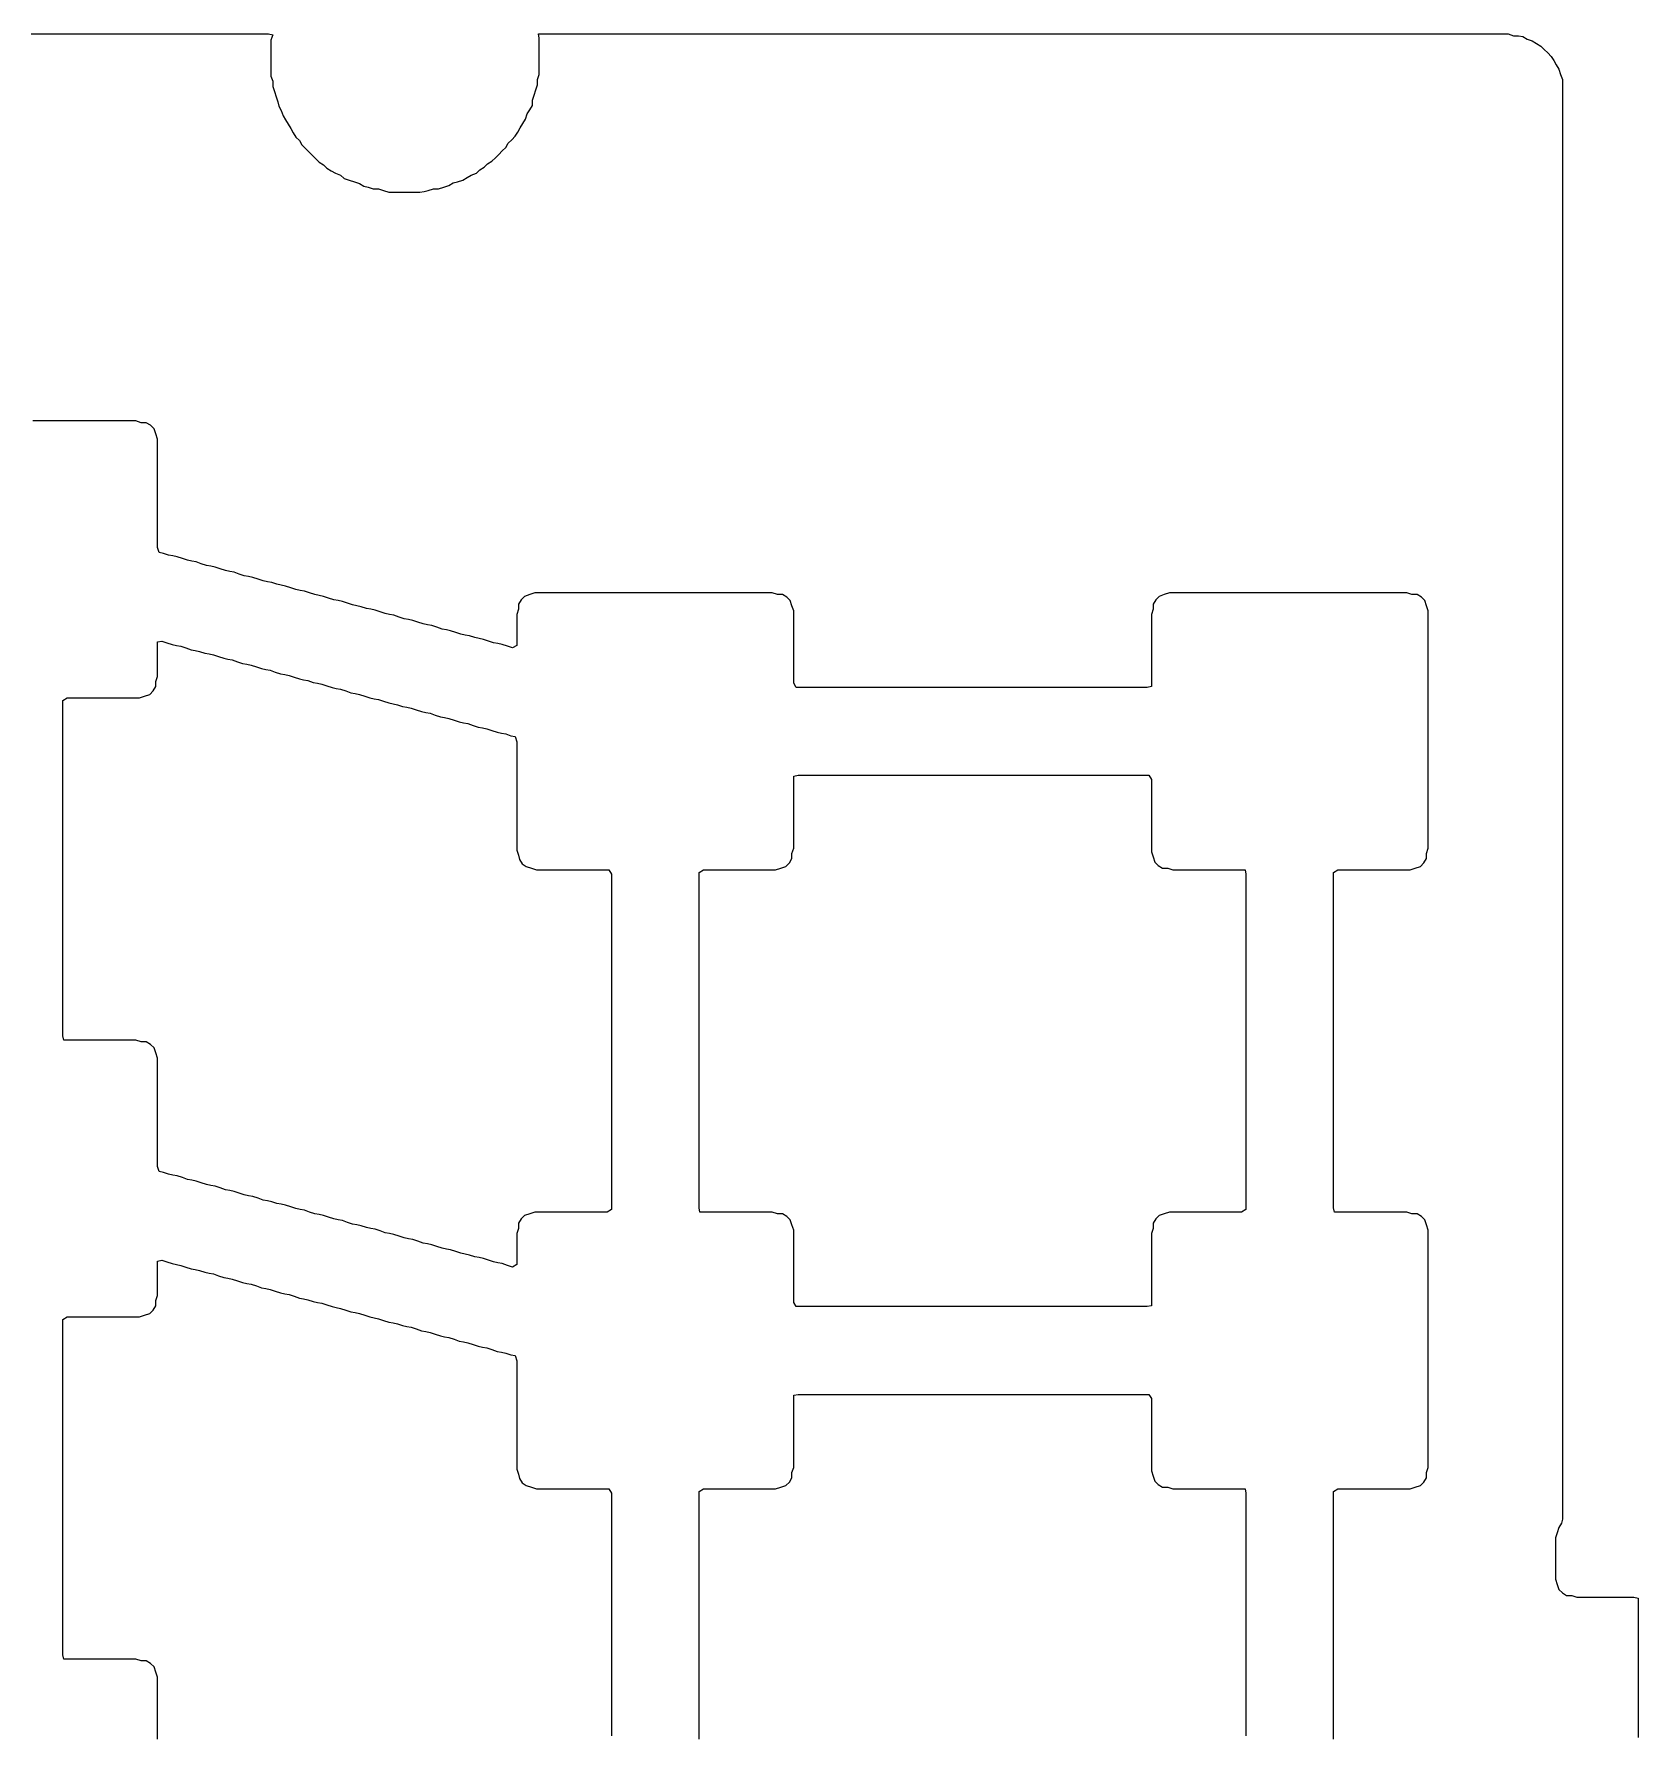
# Model space of a CAD drawing. Header units: metres. Extents: x 1 to 276, y -106 to -1.
# Drawn here: x 229.18 to 275.82, y -52.7 to -3.27 of the extents above; entities that cross this region are included whole.
import ezdxf

# ---------------------------------------------------------------- set-up
doc = ezdxf.new("R2010")
doc.units = ezdxf.units.M

msp = doc.modelspace()

# ---------------------------------------------------------------- linework, layer by layer
at = {"layer": 'PORON'}
for points in [[(229.1, -3.275), (229.25, -3.275), (229.4, -3.275), (229.55, -3.275), (229.7, -3.275), (229.85, -3.275), (230, -3.275), (230.15, -3.275), (230.3, -3.275), (230.45, -3.275), (230.6, -3.275), (230.75, -3.275), (230.9, -3.275), (231.05, -3.275), (231.2, -3.275), (231.35, -3.275), (231.5, -3.275), (231.65, -3.275), (231.8, -3.275), (231.95, -3.275), (232.1, -3.275), (232.25, -3.275), (232.4, -3.275), (232.55, -3.275), (232.7, -3.275), (232.85, -3.275), (233, -3.275), (233.15, -3.275), (233.3, -3.275), (233.45, -3.275), (233.6, -3.275), (233.75, -3.275), (233.9, -3.275), (234.05, -3.275), (234.2, -3.275), (234.35, -3.275), (234.5, -3.275), (234.65, -3.275), (234.8, -3.275), (234.95, -3.275), (235.1, -3.275), (235.25, -3.275), (235.4, -3.275), (235.55, -3.275), (235.7, -3.275), (235.85, -3.275), (236, -3.275), (236.125, -3.3), (236.075, -3.45), (236.075, -3.6), (236.075, -3.75), (236.075, -3.9), (236.075, -4.05), (236.075, -4.2), (236.075, -4.35), (236.075, -4.5), (236.125, -4.65), (236.125, -4.8), (236.175, -4.95), (236.225, -5.1), (236.275, -5.25), (236.3, -5.375), (236.375, -5.5), (236.425, -5.65), (236.5, -5.775), (236.575, -5.9), (236.65, -6.025), (236.725, -6.15), (236.8, -6.275), (236.9, -6.375), (236.975, -6.5), (237.075, -6.6), (237.175, -6.7), (237.275, -6.8), (237.375, -6.9), (237.475, -7), (237.6, -7.075), (237.7, -7.175), (237.825, -7.25), (237.95, -7.325), (238.1, -7.375), (238.2, -7.475), (238.35, -7.525), (238.5, -7.575), (238.65, -7.625), (238.775, -7.7), (238.9, -7.725), (239.05, -7.775), (239.2, -7.775), (239.35, -7.825), (239.5, -7.875), (239.65, -7.875), (239.8, -7.875), (239.95, -7.875), (240.1, -7.875), (240.25, -7.875), (240.4, -7.875), (240.525, -7.85), (240.65, -7.825), (240.8, -7.775), (240.95, -7.775), (241.1, -7.725), (241.25, -7.675), (241.375, -7.6), (241.5, -7.575), (241.65, -7.525), (241.775, -7.45), (241.9, -7.375), (242.05, -7.325), (242.15, -7.225), (242.275, -7.15), (242.375, -7.05), (242.5, -6.975), (242.6, -6.875), (242.7, -6.775), (242.8, -6.675), (242.9, -6.575), (242.975, -6.45), (243.075, -6.35), (243.175, -6.25), (243.25, -6.125), (243.325, -6), (243.4, -5.875), (243.475, -5.75), (243.525, -5.6), (243.6, -5.475), (243.675, -5.35), (243.675, -5.2), (243.725, -5.05), (243.775, -4.9), (243.825, -4.75), (243.825, -4.6), (243.875, -4.45), (243.875, -4.3), (243.875, -4.15), (243.875, -4), (243.875, -3.85), (243.875, -3.7), (243.875, -3.55), (243.875, -3.4), (243.85, -3.275), (244, -3.275), (244.15, -3.275), (244.3, -3.275), (244.45, -3.275), (244.6, -3.275), (244.75, -3.275), (244.9, -3.275), (245.05, -3.275), (245.2, -3.275), (245.35, -3.275), (245.5, -3.275), (245.65, -3.275), (245.8, -3.275), (245.95, -3.275), (246.1, -3.275), (246.25, -3.275), (246.4, -3.275), (246.55, -3.275), (246.7, -3.275), (246.85, -3.275), (247, -3.275), (247.15, -3.275), (247.3, -3.275), (247.45, -3.275), (247.6, -3.275), (247.75, -3.275), (247.9, -3.275), (248.05, -3.275), (248.2, -3.275), (248.35, -3.275), (248.5, -3.275), (248.65, -3.275), (248.8, -3.275), (248.95, -3.275), (249.1, -3.275), (249.25, -3.275), (249.4, -3.275), (249.55, -3.275), (249.7, -3.275), (249.85, -3.275), (250, -3.275), (250.15, -3.275), (250.3, -3.275), (250.45, -3.275), (250.6, -3.275), (250.75, -3.275), (250.9, -3.275), (251.05, -3.275), (251.2, -3.275), (251.35, -3.275), (251.5, -3.275), (251.65, -3.275), (251.8, -3.275), (251.95, -3.275), (252.1, -3.275), (252.25, -3.275), (252.4, -3.275), (252.55, -3.275), (252.7, -3.275), (252.85, -3.275), (253, -3.275), (253.15, -3.275), (253.3, -3.275), (253.45, -3.275), (253.6, -3.275), (253.75, -3.275), (253.9, -3.275), (254.05, -3.275), (254.2, -3.275), (254.35, -3.275), (254.5, -3.275), (254.65, -3.275), (254.8, -3.275), (254.95, -3.275), (255.1, -3.275), (255.25, -3.275), (255.4, -3.275), (255.55, -3.275), (255.7, -3.275), (255.85, -3.275), (256, -3.275), (256.15, -3.275), (256.3, -3.275), (256.45, -3.275), (256.6, -3.275), (256.75, -3.275), (256.9, -3.275), (257.05, -3.275), (257.2, -3.275), (257.35, -3.275), (257.5, -3.275), (257.65, -3.275), (257.8, -3.275), (257.95, -3.275), (258.1, -3.275), (258.25, -3.275), (258.4, -3.275), (258.55, -3.275), (258.7, -3.275), (258.85, -3.275), (259, -3.275), (259.15, -3.275), (259.3, -3.275), (259.45, -3.275), (259.6, -3.275), (259.75, -3.275), (259.9, -3.275), (260.05, -3.275), (260.2, -3.275), (260.35, -3.275), (260.5, -3.275), (260.65, -3.275), (260.8, -3.275), (260.95, -3.275), (261.1, -3.275), (261.25, -3.275), (261.4, -3.275), (261.55, -3.275), (261.7, -3.275), (261.85, -3.275), (262, -3.275), (262.15, -3.275), (262.3, -3.275), (262.45, -3.275), (262.6, -3.275), (262.75, -3.275), (262.9, -3.275), (263.05, -3.275), (263.2, -3.275), (263.35, -3.275), (263.5, -3.275), (263.65, -3.275), (263.8, -3.275), (263.95, -3.275), (264.1, -3.275), (264.25, -3.275), (264.4, -3.275), (264.55, -3.275), (264.7, -3.275), (264.85, -3.275), (265, -3.275), (265.15, -3.275), (265.3, -3.275), (265.45, -3.275), (265.6, -3.275), (265.75, -3.275), (265.9, -3.275), (266.05, -3.275), (266.2, -3.275), (266.35, -3.275), (266.5, -3.275), (266.65, -3.275), (266.8, -3.275), (266.95, -3.275), (267.1, -3.275), (267.25, -3.275), (267.4, -3.275), (267.55, -3.275), (267.7, -3.275), (267.85, -3.275), (268, -3.275), (268.15, -3.275), (268.3, -3.275), (268.45, -3.275), (268.6, -3.275), (268.75, -3.275), (268.9, -3.275), (269.05, -3.275), (269.2, -3.275), (269.35, -3.275), (269.5, -3.275), (269.65, -3.275), (269.8, -3.275), (269.95, -3.275), (270.1, -3.275), (270.25, -3.275), (270.4, -3.275), (270.55, -3.275), (270.7, -3.275), (270.85, -3.275), (271, -3.275), (271.15, -3.275), (271.3, -3.275), (271.45, -3.275), (271.6, -3.275), (271.75, -3.275), (271.9, -3.275), (272.05, -3.275), (272.2, -3.325), (272.35, -3.325), (272.475, -3.35), (272.6, -3.425), (272.75, -3.475), (272.875, -3.55), (273, -3.625), (273.1, -3.725), (273.2, -3.825), (273.3, -3.925), (273.375, -4.05), (273.45, -4.175), (273.525, -4.3), (273.575, -4.45), (273.625, -4.6), (273.625, -4.75), (273.625, -4.9), (273.625, -5.05), (273.625, -5.2), (273.625, -5.35), (273.625, -5.5), (273.625, -5.65), (273.625, -5.8), (273.625, -5.95), (273.625, -6.1), (273.625, -6.25), (273.625, -6.4), (273.625, -6.55), (273.625, -6.7), (273.625, -6.85), (273.625, -7), (273.625, -7.15), (273.625, -7.3), (273.625, -7.45), (273.625, -7.6), (273.625, -7.75), (273.625, -7.9), (273.625, -8.05), (273.625, -8.2), (273.625, -8.35), (273.625, -8.5), (273.625, -8.65), (273.625, -8.8), (273.625, -8.95), (273.625, -9.1), (273.625, -9.25), (273.625, -9.4), (273.625, -9.55), (273.625, -9.7), (273.625, -9.85), (273.625, -10), (273.625, -10.15), (273.625, -10.3), (273.625, -10.45), (273.625, -10.6), (273.625, -10.75), (273.625, -10.9), (273.625, -11.05), (273.625, -11.2), (273.625, -11.35), (273.625, -11.5), (273.625, -11.65), (273.625, -11.8), (273.625, -11.95), (273.625, -12.1), (273.625, -12.25), (273.625, -12.4), (273.625, -12.55), (273.625, -12.7), (273.625, -12.85), (273.625, -13), (273.625, -13.15), (273.625, -13.3), (273.625, -13.45), (273.625, -13.6), (273.625, -13.75), (273.625, -13.9), (273.625, -14.05), (273.625, -14.2), (273.625, -14.35), (273.625, -14.5), (273.625, -14.65), (273.625, -14.8), (273.625, -14.95), (273.625, -15.1), (273.625, -15.25), (273.625, -15.4), (273.625, -15.55), (273.625, -15.7), (273.625, -15.85), (273.625, -16), (273.625, -16.15), (273.625, -16.3), (273.625, -16.45), (273.625, -16.6), (273.625, -16.75), (273.625, -16.9), (273.625, -17.05), (273.625, -17.2), (273.625, -17.35), (273.625, -17.5), (273.625, -17.65), (273.625, -17.8), (273.625, -17.95), (273.625, -18.1), (273.625, -18.25), (273.625, -18.4), (273.625, -18.55), (273.625, -18.7), (273.625, -18.85), (273.625, -19), (273.625, -19.15), (273.625, -19.3), (273.625, -19.45), (273.625, -19.6), (273.625, -19.75), (273.625, -19.9), (273.625, -20.05), (273.625, -20.2), (273.625, -20.35), (273.625, -20.5), (273.625, -20.65), (273.625, -20.8), (273.625, -20.95), (273.625, -21.1), (273.625, -21.25), (273.625, -21.4), (273.625, -21.55), (273.625, -21.7), (273.625, -21.85), (273.625, -22), (273.625, -22.15), (273.625, -22.3), (273.625, -22.45), (273.625, -22.6), (273.625, -22.75), (273.625, -22.9), (273.625, -23.05), (273.625, -23.2), (273.625, -23.35), (273.625, -23.5), (273.625, -23.65), (273.625, -23.8), (273.625, -23.95), (273.625, -24.1), (273.625, -24.25), (273.625, -24.4), (273.625, -24.55), (273.625, -24.7), (273.625, -24.85), (273.625, -25), (273.625, -25.15), (273.625, -25.3), (273.625, -25.45), (273.625, -25.6), (273.625, -25.75), (273.625, -25.9), (273.625, -26.05), (273.625, -26.2), (273.625, -26.35), (273.625, -26.5), (273.625, -26.65), (273.625, -26.8), (273.625, -26.95), (273.625, -27.1), (273.625, -27.25), (273.625, -27.4), (273.625, -27.55), (273.625, -27.7), (273.625, -27.85), (273.625, -28), (273.625, -28.15), (273.625, -28.3), (273.625, -28.45), (273.625, -28.6), (273.625, -28.75), (273.625, -28.9), (273.625, -29.05), (273.625, -29.2), (273.625, -29.35), (273.625, -29.5), (273.625, -29.65), (273.625, -29.8), (273.625, -29.95), (273.625, -30.1), (273.625, -30.25), (273.625, -30.4), (273.625, -30.55), (273.625, -30.7), (273.625, -30.85), (273.625, -31), (273.625, -31.15), (273.625, -31.3), (273.625, -31.45), (273.625, -31.6), (273.625, -31.75), (273.625, -31.9), (273.625, -32.05), (273.625, -32.2), (273.625, -32.35), (273.625, -32.5), (273.625, -32.65), (273.625, -32.8), (273.625, -32.95), (273.625, -33.1), (273.625, -33.25), (273.625, -33.4), (273.625, -33.55), (273.625, -33.7), (273.625, -33.85), (273.625, -34), (273.625, -34.15), (273.625, -34.3), (273.625, -34.45), (273.625, -34.6), (273.625, -34.75), (273.625, -34.9), (273.625, -35.05), (273.625, -35.2), (273.625, -35.35), (273.625, -35.5), (273.625, -35.65), (273.625, -35.8), (273.625, -35.95), (273.625, -36.1), (273.625, -36.25), (273.625, -36.4), (273.625, -36.55), (273.625, -36.7), (273.625, -36.85), (273.625, -37), (273.625, -37.15), (273.625, -37.3), (273.625, -37.45), (273.625, -37.6), (273.625, -37.75), (273.625, -37.9), (273.625, -38.05), (273.625, -38.2), (273.625, -38.35), (273.625, -38.5), (273.625, -38.65), (273.625, -38.8), (273.625, -38.95), (273.625, -39.1), (273.625, -39.25), (273.625, -39.4), (273.625, -39.55), (273.625, -39.7), (273.625, -39.85), (273.625, -40), (273.625, -40.15), (273.625, -40.3), (273.625, -40.45), (273.625, -40.6), (273.625, -40.75), (273.625, -40.9), (273.625, -41.05), (273.625, -41.2), (273.625, -41.35), (273.625, -41.5), (273.625, -41.65), (273.625, -41.8), (273.625, -41.95), (273.625, -42.1), (273.625, -42.25), (273.625, -42.4), (273.625, -42.55), (273.625, -42.7), (273.625, -42.85), (273.625, -43), (273.625, -43.15), (273.625, -43.3), (273.625, -43.45), (273.625, -43.6), (273.625, -43.75), (273.625, -43.9), (273.625, -44.05), (273.625, -44.2), (273.625, -44.35), (273.625, -44.5), (273.625, -44.65), (273.625, -44.8), (273.625, -44.95), (273.625, -45.1), (273.625, -45.25), (273.625, -45.4), (273.625, -45.55), (273.625, -45.7), (273.625, -45.85), (273.625, -46), (273.625, -46.15), (273.625, -46.3), (273.625, -46.45), (273.6, -46.575), (273.525, -46.7), (273.475, -46.85), (273.425, -47), (273.425, -47.15), (273.425, -47.3), (273.425, -47.45), (273.425, -47.6), (273.425, -47.75), (273.425, -47.9), (273.425, -48.05), (273.425, -48.2), (273.475, -48.35), (273.525, -48.5), (273.625, -48.6), (273.75, -48.675), (273.9, -48.675), (274.05, -48.725), (274.2, -48.725), (274.35, -48.725), (274.5, -48.725), (274.65, -48.725), (274.8, -48.725), (274.95, -48.725), (275.1, -48.725), (275.25, -48.725), (275.4, -48.725), (275.55, -48.725), (275.7, -48.725), (275.825, -48.75), (275.825, -48.9), (275.825, -49.05), (275.825, -49.2), (275.825, -49.35), (275.825, -49.5), (275.825, -49.65), (275.825, -49.8), (275.825, -49.95), (275.825, -50.1), (275.825, -50.25), (275.825, -50.4), (275.825, -50.55), (275.825, -50.7), (275.825, -50.85), (275.825, -51), (275.825, -51.15), (275.825, -51.3), (275.825, -51.45), (275.825, -51.6), (275.825, -51.75), (275.825, -51.9), (275.825, -52.05), (275.825, -52.2), (275.825, -52.35), (275.825, -52.5), (275.825, -52.65), (275.825, -52.8)], [(266.975, -52.85), (266.975, -52.7), (266.975, -52.55), (266.975, -52.4), (266.975, -52.25), (266.975, -52.1), (266.975, -51.95), (266.975, -51.8), (266.975, -51.65), (266.975, -51.5), (266.975, -51.35), (266.975, -51.2), (266.975, -51.05), (266.975, -50.9), (266.975, -50.75), (266.975, -50.6), (266.975, -50.45), (266.975, -50.3), (266.975, -50.15), (266.975, -50), (266.975, -49.85), (266.975, -49.7), (266.975, -49.55), (266.975, -49.4), (266.975, -49.25), (266.975, -49.1), (266.975, -48.95), (266.975, -48.8), (266.975, -48.65), (266.975, -48.5), (266.975, -48.35), (266.975, -48.2), (266.975, -48.05), (266.975, -47.9), (266.975, -47.75), (266.975, -47.6), (266.975, -47.45), (266.975, -47.3), (266.975, -47.15), (266.975, -47), (266.975, -46.85), (266.975, -46.7), (266.975, -46.55), (266.975, -46.4), (266.975, -46.25), (266.975, -46.1), (266.975, -45.95), (266.975, -45.8), (266.975, -45.65), (267.1, -45.575), (267.25, -45.575), (267.4, -45.575), (267.55, -45.575), (267.7, -45.575), (267.85, -45.575), (268, -45.575), (268.15, -45.575), (268.3, -45.575), (268.45, -45.575), (268.6, -45.575), (268.75, -45.575), (268.9, -45.575), (269.05, -45.575), (269.2, -45.575), (269.35, -45.525), (269.5, -45.475), (269.6, -45.375), (269.675, -45.25), (269.675, -45.1), (269.725, -44.95), (269.725, -44.8), (269.725, -44.65), (269.725, -44.5), (269.725, -44.35), (269.725, -44.2), (269.725, -44.05), (269.725, -43.9), (269.725, -43.75), (269.725, -43.6), (269.725, -43.45), (269.725, -43.3), (269.725, -43.15), (269.725, -43), (269.725, -42.85), (269.725, -42.7), (269.725, -42.55), (269.725, -42.4), (269.725, -42.25), (269.725, -42.1), (269.725, -41.95), (269.725, -41.8), (269.725, -41.65), (269.725, -41.5), (269.725, -41.35), (269.725, -41.2), (269.725, -41.05), (269.725, -40.9), (269.725, -40.75), (269.725, -40.6), (269.725, -40.45), (269.725, -40.3), (269.725, -40.15), (269.725, -40), (269.725, -39.85), (269.725, -39.7), (269.725, -39.55), (269.725, -39.4), (269.725, -39.25), (269.725, -39.1), (269.725, -38.95), (269.725, -38.8), (269.725, -38.65), (269.725, -38.5), (269.725, -38.35), (269.725, -38.2), (269.725, -38.05), (269.675, -37.9), (269.625, -37.75), (269.525, -37.65), (269.4, -37.575), (269.25, -37.575), (269.1, -37.525), (268.95, -37.525), (268.8, -37.525), (268.65, -37.525), (268.5, -37.525), (268.35, -37.525), (268.2, -37.525), (268.05, -37.525), (267.9, -37.525), (267.75, -37.525), (267.6, -37.525), (267.45, -37.525), (267.3, -37.525), (267.15, -37.525), (267, -37.525), (266.975, -37.4), (266.975, -37.25), (266.975, -37.1), (266.975, -36.95), (266.975, -36.8), (266.975, -36.65), (266.975, -36.5), (266.975, -36.35), (266.975, -36.2), (266.975, -36.05), (266.975, -35.9), (266.975, -35.75), (266.975, -35.6), (266.975, -35.45), (266.975, -35.3), (266.975, -35.15), (266.975, -35), (266.975, -34.85), (266.975, -34.7), (266.975, -34.55), (266.975, -34.4), (266.975, -34.25), (266.975, -34.1), (266.975, -33.95), (266.975, -33.8), (266.975, -33.65), (266.975, -33.5), (266.975, -33.35), (266.975, -33.2), (266.975, -33.05), (266.975, -32.9), (266.975, -32.75), (266.975, -32.6), (266.975, -32.45), (266.975, -32.3), (266.975, -32.15), (266.975, -32), (266.975, -31.85), (266.975, -31.7), (266.975, -31.55), (266.975, -31.4), (266.975, -31.25), (266.975, -31.1), (266.975, -30.95), (266.975, -30.8), (266.975, -30.65), (266.975, -30.5), (266.975, -30.35), (266.975, -30.2), (266.975, -30.05), (266.975, -29.9), (266.975, -29.75), (266.975, -29.6), (266.975, -29.45), (266.975, -29.3), (266.975, -29.15), (266.975, -29), (266.975, -28.85), (266.975, -28.7), (266.975, -28.55), (266.975, -28.4), (266.975, -28.25), (266.975, -28.1), (266.975, -27.95), (266.975, -27.8), (266.975, -27.65), (267.1, -27.575), (267.25, -27.575), (267.4, -27.575), (267.55, -27.575), (267.7, -27.575), (267.85, -27.575), (268, -27.575), (268.15, -27.575), (268.3, -27.575), (268.45, -27.575), (268.6, -27.575), (268.75, -27.575), (268.9, -27.575), (269.05, -27.575), (269.2, -27.575), (269.35, -27.525), (269.5, -27.475), (269.6, -27.375), (269.675, -27.25), (269.675, -27.1), (269.725, -26.95), (269.725, -26.8), (269.725, -26.65), (269.725, -26.5), (269.725, -26.35), (269.725, -26.2), (269.725, -26.05), (269.725, -25.9), (269.725, -25.75), (269.725, -25.6), (269.725, -25.45), (269.725, -25.3), (269.725, -25.15), (269.725, -25), (269.725, -24.85), (269.725, -24.7), (269.725, -24.55), (269.725, -24.4), (269.725, -24.25), (269.725, -24.1), (269.725, -23.95), (269.725, -23.8), (269.725, -23.65), (269.725, -23.5), (269.725, -23.35), (269.725, -23.2), (269.725, -23.05), (269.725, -22.9), (269.725, -22.75), (269.725, -22.6), (269.725, -22.45), (269.725, -22.3), (269.725, -22.15), (269.725, -22), (269.725, -21.85), (269.725, -21.7), (269.725, -21.55), (269.725, -21.4), (269.725, -21.25), (269.725, -21.1), (269.725, -20.95), (269.725, -20.8), (269.725, -20.65), (269.725, -20.5), (269.725, -20.35), (269.725, -20.2), (269.725, -20.05), (269.675, -19.9), (269.625, -19.75), (269.525, -19.65), (269.4, -19.575), (269.25, -19.575), (269.1, -19.525), (268.95, -19.525), (268.8, -19.525), (268.65, -19.525), (268.5, -19.525), (268.35, -19.525), (268.2, -19.525), (268.05, -19.525), (267.9, -19.525), (267.75, -19.525), (267.6, -19.525), (267.45, -19.525), (267.3, -19.525), (267.15, -19.525), (267, -19.525), (266.85, -19.525), (266.7, -19.525), (266.55, -19.525), (266.4, -19.525), (266.25, -19.525), (266.1, -19.525), (265.95, -19.525), (265.8, -19.525), (265.65, -19.525), (265.5, -19.525), (265.35, -19.525), (265.2, -19.525), (265.05, -19.525), (264.9, -19.525), (264.75, -19.525), (264.6, -19.525), (264.45, -19.525), (264.3, -19.525), (264.15, -19.525), (264, -19.525), (263.85, -19.525), (263.7, -19.525), (263.55, -19.525), (263.4, -19.525), (263.25, -19.525), (263.1, -19.525), (262.95, -19.525), (262.8, -19.525), (262.65, -19.525), (262.5, -19.525), (262.35, -19.525), (262.2, -19.525), (262.05, -19.575), (261.9, -19.625), (261.8, -19.725), (261.725, -19.85), (261.725, -20), (261.675, -20.15), (261.675, -20.3), (261.675, -20.45), (261.675, -20.6), (261.675, -20.75), (261.675, -20.9), (261.675, -21.05), (261.675, -21.2), (261.675, -21.35), (261.675, -21.5), (261.675, -21.65), (261.675, -21.8), (261.675, -21.95), (261.675, -22.1), (261.675, -22.25), (261.55, -22.275), (261.4, -22.275), (261.25, -22.275), (261.1, -22.275), (260.95, -22.275), (260.8, -22.275), (260.65, -22.275), (260.5, -22.275), (260.35, -22.275), (260.2, -22.275), (260.05, -22.275), (259.9, -22.275), (259.75, -22.275), (259.6, -22.275), (259.45, -22.275), (259.3, -22.275), (259.15, -22.275), (259, -22.275), (258.85, -22.275), (258.7, -22.275), (258.55, -22.275), (258.4, -22.275), (258.25, -22.275), (258.1, -22.275), (257.95, -22.275), (257.8, -22.275), (257.65, -22.275), (257.5, -22.275), (257.35, -22.275), (257.2, -22.275), (257.05, -22.275), (256.9, -22.275), (256.75, -22.275), (256.6, -22.275), (256.45, -22.275), (256.3, -22.275), (256.15, -22.275), (256, -22.275), (255.85, -22.275), (255.7, -22.275), (255.55, -22.275), (255.4, -22.275), (255.25, -22.275), (255.1, -22.275), (254.95, -22.275), (254.8, -22.275), (254.65, -22.275), (254.5, -22.275), (254.35, -22.275), (254.2, -22.275), (254.05, -22.275), (253.9, -22.275), (253.75, -22.275), (253.6, -22.275), (253.45, -22.275), (253.3, -22.275), (253.15, -22.275), (253, -22.275), (252.85, -22.275), (252.7, -22.275), (252.55, -22.275), (252.4, -22.275), (252.25, -22.275), (252.1, -22.275), (251.95, -22.275), (251.8, -22.275), (251.65, -22.275), (251.5, -22.275), (251.35, -22.275), (251.275, -22.15), (251.275, -22), (251.275, -21.85), (251.275, -21.7), (251.275, -21.55), (251.275, -21.4), (251.275, -21.25), (251.275, -21.1), (251.275, -20.95), (251.275, -20.8), (251.275, -20.65), (251.275, -20.5), (251.275, -20.35), (251.275, -20.2), (251.275, -20.05), (251.225, -19.9), (251.175, -19.75), (251.075, -19.65), (250.95, -19.575), (250.8, -19.575), (250.65, -19.525), (250.5, -19.525), (250.35, -19.525), (250.2, -19.525), (250.05, -19.525), (249.9, -19.525), (249.75, -19.525), (249.6, -19.525), (249.45, -19.525), (249.3, -19.525), (249.15, -19.525), (249, -19.525), (248.85, -19.525), (248.7, -19.525), (248.55, -19.525), (248.4, -19.525), (248.25, -19.525), (248.1, -19.525), (247.95, -19.525), (247.8, -19.525), (247.65, -19.525), (247.5, -19.525), (247.35, -19.525), (247.2, -19.525), (247.05, -19.525), (246.9, -19.525), (246.75, -19.525), (246.6, -19.525), (246.45, -19.525), (246.3, -19.525), (246.15, -19.525), (246, -19.525), (245.85, -19.525), (245.7, -19.525), (245.55, -19.525), (245.4, -19.525), (245.25, -19.525), (245.1, -19.525), (244.95, -19.525), (244.8, -19.525), (244.65, -19.525), (244.5, -19.525), (244.35, -19.525), (244.2, -19.525), (244.05, -19.525), (243.9, -19.525), (243.75, -19.525), (243.6, -19.575), (243.45, -19.625), (243.35, -19.725), (243.275, -19.85), (243.275, -20), (243.225, -20.15), (243.225, -20.3), (243.225, -20.45), (243.225, -20.6), (243.225, -20.75), (243.225, -20.9), (243.225, -21.05), (243.1, -21.125), (242.95, -21.075), (242.8, -21.025), (242.675, -21), (242.55, -20.975), (242.4, -20.925), (242.25, -20.875), (242.125, -20.85), (242, -20.825), (241.85, -20.775), (241.725, -20.75), (241.6, -20.725), (241.45, -20.675), (241.3, -20.625), (241.175, -20.6), (241.05, -20.575), (240.9, -20.525), (240.75, -20.475), (240.625, -20.45), (240.5, -20.425), (240.35, -20.375), (240.2, -20.325), (240.075, -20.3), (239.95, -20.275), (239.8, -20.225), (239.65, -20.175), (239.525, -20.15), (239.4, -20.125), (239.25, -20.075), (239.1, -20.025), (238.975, -20), (238.85, -19.975), (238.7, -19.925), (238.575, -19.9), (238.45, -19.875), (238.3, -19.825), (238.15, -19.775), (238.025, -19.75), (237.9, -19.725), (237.75, -19.675), (237.6, -19.625), (237.475, -19.6), (237.35, -19.575), (237.2, -19.525), (237.05, -19.475), (236.925, -19.45), (236.8, -19.425), (236.65, -19.375), (236.5, -19.325), (236.375, -19.3), (236.25, -19.275), (236.1, -19.225), (235.975, -19.2), (235.85, -19.175), (235.7, -19.125), (235.55, -19.075), (235.425, -19.05), (235.3, -19.025), (235.15, -18.975), (235, -18.925), (234.875, -18.9), (234.75, -18.875), (234.6, -18.825), (234.45, -18.775), (234.325, -18.75), (234.2, -18.725), (234.05, -18.675), (233.9, -18.625), (233.775, -18.6), (233.65, -18.575), (233.5, -18.525), (233.35, -18.475), (233.225, -18.45), (233.1, -18.425), (232.95, -18.375), (232.825, -18.35), (232.775, -18.2), (232.775, -18.05), (232.775, -17.9), (232.775, -17.75), (232.775, -17.6), (232.775, -17.45), (232.775, -17.3), (232.775, -17.15), (232.775, -17), (232.775, -16.85), (232.775, -16.7), (232.775, -16.55), (232.775, -16.4), (232.775, -16.25), (232.775, -16.1), (232.775, -15.95), (232.775, -15.8), (232.775, -15.65), (232.775, -15.5), (232.775, -15.35), (232.775, -15.2), (232.775, -15.05), (232.725, -14.9), (232.675, -14.75), (232.575, -14.65), (232.45, -14.575), (232.3, -14.575), (232.15, -14.525), (232, -14.525), (231.85, -14.525), (231.7, -14.525), (231.55, -14.525), (231.4, -14.525), (231.25, -14.525), (231.1, -14.525), (230.95, -14.525), (230.8, -14.525), (230.65, -14.525), (230.5, -14.525), (230.35, -14.525), (230.2, -14.525), (230.05, -14.525), (229.9, -14.525), (229.75, -14.525), (229.6, -14.525), (229.45, -14.525), (229.3, -14.525), (229.15, -14.525)], [(232.775, -52.85), (232.775, -52.7), (232.775, -52.55), (232.775, -52.4), (232.775, -52.25), (232.775, -52.1), (232.775, -51.95), (232.775, -51.8), (232.775, -51.65), (232.775, -51.5), (232.775, -51.35), (232.775, -51.2), (232.775, -51.05), (232.725, -50.9), (232.675, -50.75), (232.575, -50.65), (232.45, -50.575), (232.3, -50.575), (232.15, -50.525), (232, -50.525), (231.85, -50.525), (231.7, -50.525), (231.55, -50.525), (231.4, -50.525), (231.25, -50.525), (231.1, -50.525), (230.95, -50.525), (230.8, -50.525), (230.65, -50.525), (230.5, -50.525), (230.35, -50.525), (230.2, -50.525), (230.05, -50.525), (230.025, -50.4), (230.025, -50.25), (230.025, -50.1), (230.025, -49.95), (230.025, -49.8), (230.025, -49.65), (230.025, -49.5), (230.025, -49.35), (230.025, -49.2), (230.025, -49.05), (230.025, -48.9), (230.025, -48.75), (230.025, -48.6), (230.025, -48.45), (230.025, -48.3), (230.025, -48.15), (230.025, -48), (230.025, -47.85), (230.025, -47.7), (230.025, -47.55), (230.025, -47.4), (230.025, -47.25), (230.025, -47.1), (230.025, -46.95), (230.025, -46.8), (230.025, -46.65), (230.025, -46.5), (230.025, -46.35), (230.025, -46.2), (230.025, -46.05), (230.025, -45.9), (230.025, -45.75), (230.025, -45.6), (230.025, -45.45), (230.025, -45.3), (230.025, -45.15), (230.025, -45), (230.025, -44.85), (230.025, -44.7), (230.025, -44.55), (230.025, -44.4), (230.025, -44.25), (230.025, -44.1), (230.025, -43.95), (230.025, -43.8), (230.025, -43.65), (230.025, -43.5), (230.025, -43.35), (230.025, -43.2), (230.025, -43.05), (230.025, -42.9), (230.025, -42.75), (230.025, -42.6), (230.025, -42.45), (230.025, -42.3), (230.025, -42.15), (230.025, -42), (230.025, -41.85), (230.025, -41.7), (230.025, -41.55), (230.025, -41.4), (230.025, -41.25), (230.025, -41.1), (230.025, -40.95), (230.025, -40.8), (230.025, -40.65), (230.15, -40.575), (230.3, -40.575), (230.45, -40.575), (230.6, -40.575), (230.75, -40.575), (230.9, -40.575), (231.05, -40.575), (231.2, -40.575), (231.35, -40.575), (231.5, -40.575), (231.65, -40.575), (231.8, -40.575), (231.95, -40.575), (232.1, -40.575), (232.25, -40.575), (232.4, -40.525), (232.55, -40.475), (232.65, -40.375), (232.725, -40.25), (232.725, -40.1), (232.775, -39.95), (232.775, -39.8), (232.775, -39.65), (232.775, -39.5), (232.775, -39.35), (232.775, -39.2), (232.775, -39.05), (232.775, -38.95), (232.775, -38.95), (232.9, -38.925), (233.05, -38.975), (233.2, -39.025), (233.325, -39.05), (233.45, -39.075), (233.6, -39.125), (233.75, -39.175), (233.875, -39.2), (234, -39.225), (234.15, -39.275), (234.275, -39.3), (234.4, -39.325), (234.55, -39.375), (234.7, -39.425), (234.825, -39.45), (234.95, -39.475), (235.1, -39.525), (235.25, -39.575), (235.375, -39.6), (235.5, -39.625), (235.65, -39.675), (235.8, -39.725), (235.925, -39.75), (236.05, -39.775), (236.2, -39.825), (236.35, -39.875), (236.475, -39.9), (236.6, -39.925), (236.75, -39.975), (236.9, -40.025), (237.025, -40.05), (237.15, -40.075), (237.3, -40.125), (237.425, -40.15), (237.55, -40.175), (237.7, -40.225), (237.85, -40.275), (237.975, -40.3), (238.1, -40.325), (238.25, -40.375), (238.4, -40.425), (238.525, -40.45), (238.65, -40.475), (238.8, -40.525), (238.95, -40.575), (239.075, -40.6), (239.2, -40.625), (239.35, -40.675), (239.5, -40.725), (239.625, -40.75), (239.75, -40.775), (239.9, -40.825), (240.025, -40.85), (240.15, -40.875), (240.3, -40.925), (240.45, -40.975), (240.575, -41), (240.7, -41.025), (240.85, -41.075), (241, -41.125), (241.125, -41.15), (241.25, -41.175), (241.4, -41.225), (241.55, -41.275), (241.675, -41.3), (241.8, -41.325), (241.95, -41.375), (242.1, -41.425), (242.225, -41.45), (242.35, -41.475), (242.5, -41.525), (242.65, -41.575), (242.775, -41.6), (242.9, -41.625), (243.05, -41.675), (243.175, -41.7), (243.225, -41.85), (243.225, -42), (243.225, -42.15), (243.225, -42.3), (243.225, -42.45), (243.225, -42.6), (243.225, -42.75), (243.225, -42.9), (243.225, -43.05), (243.225, -43.2), (243.225, -43.35), (243.225, -43.5), (243.225, -43.65), (243.225, -43.8), (243.225, -43.95), (243.225, -44.1), (243.225, -44.25), (243.225, -44.4), (243.225, -44.55), (243.225, -44.7), (243.225, -44.85), (243.225, -45), (243.275, -45.15), (243.3, -45.275), (243.375, -45.4), (243.5, -45.475), (243.65, -45.525), (243.8, -45.575), (243.95, -45.575), (244.1, -45.575), (244.25, -45.575), (244.4, -45.575), (244.55, -45.575), (244.7, -45.575), (244.85, -45.575), (245, -45.575), (245.15, -45.575), (245.3, -45.575), (245.45, -45.575), (245.6, -45.575), (245.75, -45.575), (245.9, -45.575), (245.975, -45.7), (245.975, -45.85), (245.975, -46), (245.975, -46.15), (245.975, -46.3), (245.975, -46.45), (245.975, -46.6), (245.975, -46.75), (245.975, -46.9), (245.975, -47.05), (245.975, -47.2), (245.975, -47.35), (245.975, -47.5), (245.975, -47.65), (245.975, -47.8), (245.975, -47.95), (245.975, -48.1), (245.975, -48.25), (245.975, -48.4), (245.975, -48.55), (245.975, -48.7), (245.975, -48.85), (245.975, -49), (245.975, -49.15), (245.975, -49.3), (245.975, -49.45), (245.975, -49.6), (245.975, -49.75), (245.975, -49.9), (245.975, -50.05), (245.975, -50.2), (245.975, -50.35), (245.975, -50.5), (245.975, -50.65), (245.975, -50.8), (245.975, -50.95), (245.975, -51.1), (245.975, -51.25), (245.975, -51.4), (245.975, -51.55), (245.975, -51.7), (245.975, -51.85), (245.975, -52), (245.975, -52.15), (245.975, -52.3), (245.975, -52.45), (245.975, -52.6), (245.975, -52.75)], [(248.525, -52.85), (248.525, -52.7), (248.525, -52.55), (248.525, -52.4), (248.525, -52.25), (248.525, -52.1), (248.525, -51.95), (248.525, -51.8), (248.525, -51.65), (248.525, -51.5), (248.525, -51.35), (248.525, -51.2), (248.525, -51.05), (248.525, -50.9), (248.525, -50.75), (248.525, -50.6), (248.525, -50.45), (248.525, -50.3), (248.525, -50.15), (248.525, -50), (248.525, -49.85), (248.525, -49.7), (248.525, -49.55), (248.525, -49.4), (248.525, -49.25), (248.525, -49.1), (248.525, -48.95), (248.525, -48.8), (248.525, -48.65), (248.525, -48.5), (248.525, -48.35), (248.525, -48.2), (248.525, -48.05), (248.525, -47.9), (248.525, -47.75), (248.525, -47.6), (248.525, -47.45), (248.525, -47.3), (248.525, -47.15), (248.525, -47), (248.525, -46.85), (248.525, -46.7), (248.525, -46.55), (248.525, -46.4), (248.525, -46.25), (248.525, -46.1), (248.525, -45.95), (248.525, -45.8), (248.525, -45.65), (248.65, -45.575), (248.8, -45.575), (248.95, -45.575), (249.1, -45.575), (249.25, -45.575), (249.4, -45.575), (249.55, -45.575), (249.7, -45.575), (249.85, -45.575), (250, -45.575), (250.15, -45.575), (250.3, -45.575), (250.45, -45.575), (250.6, -45.575), (250.75, -45.575), (250.9, -45.525), (251.05, -45.475), (251.15, -45.375), (251.225, -45.25), (251.225, -45.1), (251.275, -44.95), (251.275, -44.8), (251.275, -44.65), (251.275, -44.5), (251.275, -44.35), (251.275, -44.2), (251.275, -44.05), (251.275, -43.9), (251.275, -43.75), (251.275, -43.6), (251.275, -43.45), (251.275, -43.3), (251.275, -43.15), (251.275, -43), (251.275, -42.85), (251.275, -42.85), (251.4, -42.825), (251.55, -42.825), (251.7, -42.825), (251.85, -42.825), (252, -42.825), (252.15, -42.825), (252.3, -42.825), (252.45, -42.825), (252.6, -42.825), (252.75, -42.825), (252.9, -42.825), (253.05, -42.825), (253.2, -42.825), (253.35, -42.825), (253.5, -42.825), (253.65, -42.825), (253.8, -42.825), (253.95, -42.825), (254.1, -42.825), (254.25, -42.825), (254.4, -42.825), (254.55, -42.825), (254.7, -42.825), (254.85, -42.825), (255, -42.825), (255.15, -42.825), (255.3, -42.825), (255.45, -42.825), (255.6, -42.825), (255.75, -42.825), (255.9, -42.825), (256.05, -42.825), (256.2, -42.825), (256.35, -42.825), (256.5, -42.825), (256.65, -42.825), (256.8, -42.825), (256.95, -42.825), (257.1, -42.825), (257.25, -42.825), (257.4, -42.825), (257.55, -42.825), (257.7, -42.825), (257.85, -42.825), (258, -42.825), (258.15, -42.825), (258.3, -42.825), (258.45, -42.825), (258.6, -42.825), (258.75, -42.825), (258.9, -42.825), (259.05, -42.825), (259.2, -42.825), (259.35, -42.825), (259.5, -42.825), (259.65, -42.825), (259.8, -42.825), (259.95, -42.825), (260.1, -42.825), (260.25, -42.825), (260.4, -42.825), (260.55, -42.825), (260.7, -42.825), (260.85, -42.825), (261, -42.825), (261.15, -42.825), (261.3, -42.825), (261.45, -42.825), (261.6, -42.825), (261.675, -42.95), (261.675, -43.1), (261.675, -43.25), (261.675, -43.4), (261.675, -43.55), (261.675, -43.7), (261.675, -43.85), (261.675, -44), (261.675, -44.15), (261.675, -44.3), (261.675, -44.45), (261.675, -44.6), (261.675, -44.75), (261.675, -44.9), (261.675, -45.05), (261.725, -45.2), (261.775, -45.35), (261.875, -45.45), (262, -45.525), (262.15, -45.525), (262.3, -45.575), (262.45, -45.575), (262.6, -45.575), (262.75, -45.575), (262.9, -45.575), (263.05, -45.575), (263.2, -45.575), (263.35, -45.575), (263.5, -45.575), (263.65, -45.575), (263.8, -45.575), (263.95, -45.575), (264.1, -45.575), (264.25, -45.575), (264.4, -45.575), (264.425, -45.7), (264.425, -45.85), (264.425, -46), (264.425, -46.15), (264.425, -46.3), (264.425, -46.45), (264.425, -46.6), (264.425, -46.75), (264.425, -46.9), (264.425, -47.05), (264.425, -47.2), (264.425, -47.35), (264.425, -47.5), (264.425, -47.65), (264.425, -47.8), (264.425, -47.95), (264.425, -48.1), (264.425, -48.25), (264.425, -48.4), (264.425, -48.55), (264.425, -48.7), (264.425, -48.85), (264.425, -49), (264.425, -49.15), (264.425, -49.3), (264.425, -49.45), (264.425, -49.6), (264.425, -49.75), (264.425, -49.9), (264.425, -50.05), (264.425, -50.2), (264.425, -50.35), (264.425, -50.5), (264.425, -50.65), (264.425, -50.8), (264.425, -50.95), (264.425, -51.1), (264.425, -51.25), (264.425, -51.4), (264.425, -51.55), (264.425, -51.7), (264.425, -51.85), (264.425, -52), (264.425, -52.15), (264.425, -52.3), (264.425, -52.45), (264.425, -52.6), (264.425, -52.75)]]:
    msp.add_lwpolyline(points, dxfattribs=at)
for points in [[(232.775, -20.95), (232.9, -20.925), (233.05, -20.975), (233.2, -21.025), (233.325, -21.05), (233.45, -21.075), (233.6, -21.125), (233.75, -21.175), (233.875, -21.2), (234, -21.225), (234.15, -21.275), (234.275, -21.3), (234.4, -21.325), (234.55, -21.375), (234.7, -21.425), (234.825, -21.45), (234.95, -21.475), (235.1, -21.525), (235.25, -21.575), (235.375, -21.6), (235.5, -21.625), (235.65, -21.675), (235.8, -21.725), (235.925, -21.75), (236.05, -21.775), (236.2, -21.825), (236.35, -21.875), (236.475, -21.9), (236.6, -21.925), (236.75, -21.975), (236.9, -22.025), (237.025, -22.05), (237.15, -22.075), (237.3, -22.125), (237.425, -22.15), (237.55, -22.175), (237.7, -22.225), (237.85, -22.275), (237.975, -22.3), (238.1, -22.325), (238.25, -22.375), (238.4, -22.425), (238.525, -22.45), (238.65, -22.475), (238.8, -22.525), (238.95, -22.575), (239.075, -22.6), (239.2, -22.625), (239.35, -22.675), (239.5, -22.725), (239.625, -22.75), (239.75, -22.775), (239.9, -22.825), (240.025, -22.85), (240.15, -22.875), (240.3, -22.925), (240.45, -22.975), (240.575, -23), (240.7, -23.025), (240.85, -23.075), (241, -23.125), (241.125, -23.15), (241.25, -23.175), (241.4, -23.225), (241.55, -23.275), (241.675, -23.3), (241.8, -23.325), (241.95, -23.375), (242.1, -23.425), (242.225, -23.45), (242.35, -23.475), (242.5, -23.525), (242.65, -23.575), (242.775, -23.6), (242.9, -23.625), (243.05, -23.675), (243.175, -23.7), (243.225, -23.85), (243.225, -24), (243.225, -24.15), (243.225, -24.3), (243.225, -24.45), (243.225, -24.6), (243.225, -24.75), (243.225, -24.9), (243.225, -25.05), (243.225, -25.2), (243.225, -25.35), (243.225, -25.5), (243.225, -25.65), (243.225, -25.8), (243.225, -25.95), (243.225, -26.1), (243.225, -26.25), (243.225, -26.4), (243.225, -26.55), (243.225, -26.7), (243.225, -26.85), (243.225, -27), (243.275, -27.15), (243.3, -27.275), (243.375, -27.4), (243.5, -27.475), (243.65, -27.525), (243.8, -27.575), (243.95, -27.575), (244.1, -27.575), (244.25, -27.575), (244.4, -27.575), (244.55, -27.575), (244.7, -27.575), (244.85, -27.575), (245, -27.575), (245.15, -27.575), (245.3, -27.575), (245.45, -27.575), (245.6, -27.575), (245.75, -27.575), (245.9, -27.575), (245.975, -27.7), (245.975, -27.85), (245.975, -28), (245.975, -28.15), (245.975, -28.3), (245.975, -28.45), (245.975, -28.6), (245.975, -28.75), (245.975, -28.9), (245.975, -29.05), (245.975, -29.2), (245.975, -29.35), (245.975, -29.5), (245.975, -29.65), (245.975, -29.8), (245.975, -29.95), (245.975, -30.1), (245.975, -30.25), (245.975, -30.4), (245.975, -30.55), (245.975, -30.7), (245.975, -30.85), (245.975, -31), (245.975, -31.15), (245.975, -31.3), (245.975, -31.45), (245.975, -31.6), (245.975, -31.75), (245.975, -31.9), (245.975, -32.05), (245.975, -32.2), (245.975, -32.35), (245.975, -32.5), (245.975, -32.65), (245.975, -32.8), (245.975, -32.95), (245.975, -33.1), (245.975, -33.25), (245.975, -33.4), (245.975, -33.55), (245.975, -33.7), (245.975, -33.85), (245.975, -34), (245.975, -34.15), (245.975, -34.3), (245.975, -34.45), (245.975, -34.6), (245.975, -34.75), (245.975, -34.9), (245.975, -35.05), (245.975, -35.2), (245.975, -35.35), (245.975, -35.5), (245.975, -35.65), (245.975, -35.8), (245.975, -35.95), (245.975, -36.1), (245.975, -36.25), (245.975, -36.4), (245.975, -36.55), (245.975, -36.7), (245.975, -36.85), (245.975, -37), (245.975, -37.15), (245.975, -37.3), (245.975, -37.45), (245.85, -37.525), (245.7, -37.525), (245.55, -37.525), (245.4, -37.525), (245.25, -37.525), (245.1, -37.525), (244.95, -37.525), (244.8, -37.525), (244.65, -37.525), (244.5, -37.525), (244.35, -37.525), (244.2, -37.525), (244.05, -37.525), (243.9, -37.525), (243.75, -37.525), (243.6, -37.575), (243.45, -37.625), (243.35, -37.725), (243.275, -37.85), (243.275, -38), (243.225, -38.15), (243.225, -38.3), (243.225, -38.45), (243.225, -38.6), (243.225, -38.75), (243.225, -38.9), (243.225, -39.05), (243.1, -39.125), (242.95, -39.075), (242.8, -39.025), (242.675, -39), (242.55, -38.975), (242.4, -38.925), (242.25, -38.875), (242.125, -38.85), (242, -38.825), (241.85, -38.775), (241.725, -38.75), (241.6, -38.725), (241.45, -38.675), (241.3, -38.625), (241.175, -38.6), (241.05, -38.575), (240.9, -38.525), (240.75, -38.475), (240.625, -38.45), (240.5, -38.425), (240.35, -38.375), (240.2, -38.325), (240.075, -38.3), (239.95, -38.275), (239.8, -38.225), (239.65, -38.175), (239.525, -38.15), (239.4, -38.125), (239.25, -38.075), (239.1, -38.025), (238.975, -38), (238.85, -37.975), (238.7, -37.925), (238.575, -37.9), (238.45, -37.875), (238.3, -37.825), (238.15, -37.775), (238.025, -37.75), (237.9, -37.725), (237.75, -37.675), (237.6, -37.625), (237.475, -37.6), (237.35, -37.575), (237.2, -37.525), (237.05, -37.475), (236.925, -37.45), (236.8, -37.425), (236.65, -37.375), (236.5, -37.325), (236.375, -37.3), (236.25, -37.275), (236.1, -37.225), (235.975, -37.2), (235.85, -37.175), (235.7, -37.125), (235.55, -37.075), (235.425, -37.05), (235.3, -37.025), (235.15, -36.975), (235, -36.925), (234.875, -36.9), (234.75, -36.875), (234.6, -36.825), (234.45, -36.775), (234.325, -36.75), (234.2, -36.725), (234.05, -36.675), (233.9, -36.625), (233.775, -36.6), (233.65, -36.575), (233.5, -36.525), (233.35, -36.475), (233.225, -36.45), (233.1, -36.425), (232.95, -36.375), (232.825, -36.35), (232.775, -36.2), (232.775, -36.05), (232.775, -35.9), (232.775, -35.75), (232.775, -35.6), (232.775, -35.45), (232.775, -35.3), (232.775, -35.15), (232.775, -35), (232.775, -34.85), (232.775, -34.7), (232.775, -34.55), (232.775, -34.4), (232.775, -34.25), (232.775, -34.1), (232.775, -33.95), (232.775, -33.8), (232.775, -33.65), (232.775, -33.5), (232.775, -33.35), (232.775, -33.2), (232.775, -33.05), (232.725, -32.9), (232.675, -32.75), (232.575, -32.65), (232.45, -32.575), (232.3, -32.575), (232.15, -32.525), (232, -32.525), (231.85, -32.525), (231.7, -32.525), (231.55, -32.525), (231.4, -32.525), (231.25, -32.525), (231.1, -32.525), (230.95, -32.525), (230.8, -32.525), (230.65, -32.525), (230.5, -32.525), (230.35, -32.525), (230.2, -32.525), (230.05, -32.525), (230.025, -32.4), (230.025, -32.25), (230.025, -32.1), (230.025, -31.95), (230.025, -31.8), (230.025, -31.65), (230.025, -31.5), (230.025, -31.35), (230.025, -31.2), (230.025, -31.05), (230.025, -30.9), (230.025, -30.75), (230.025, -30.6), (230.025, -30.45), (230.025, -30.3), (230.025, -30.15), (230.025, -30), (230.025, -29.85), (230.025, -29.7), (230.025, -29.55), (230.025, -29.4), (230.025, -29.25), (230.025, -29.1), (230.025, -28.95), (230.025, -28.8), (230.025, -28.65), (230.025, -28.5), (230.025, -28.35), (230.025, -28.2), (230.025, -28.05), (230.025, -27.9), (230.025, -27.75), (230.025, -27.6), (230.025, -27.45), (230.025, -27.3), (230.025, -27.15), (230.025, -27), (230.025, -26.85), (230.025, -26.7), (230.025, -26.55), (230.025, -26.4), (230.025, -26.25), (230.025, -26.1), (230.025, -25.95), (230.025, -25.8), (230.025, -25.65), (230.025, -25.5), (230.025, -25.35), (230.025, -25.2), (230.025, -25.05), (230.025, -24.9), (230.025, -24.75), (230.025, -24.6), (230.025, -24.45), (230.025, -24.3), (230.025, -24.15), (230.025, -24), (230.025, -23.85), (230.025, -23.7), (230.025, -23.55), (230.025, -23.4), (230.025, -23.25), (230.025, -23.1), (230.025, -22.95), (230.025, -22.8), (230.025, -22.65), (230.15, -22.575), (230.3, -22.575), (230.45, -22.575), (230.6, -22.575), (230.75, -22.575), (230.9, -22.575), (231.05, -22.575), (231.2, -22.575), (231.35, -22.575), (231.5, -22.575), (231.65, -22.575), (231.8, -22.575), (231.95, -22.575), (232.1, -22.575), (232.25, -22.575), (232.4, -22.525), (232.55, -22.475), (232.65, -22.375), (232.725, -22.25), (232.725, -22.1), (232.775, -21.95), (232.775, -21.8), (232.775, -21.65), (232.775, -21.5), (232.775, -21.35), (232.775, -21.2), (232.775, -21.05), (232.775, -20.95)], [(251.275, -24.85), (251.4, -24.825), (251.55, -24.825), (251.7, -24.825), (251.85, -24.825), (252, -24.825), (252.15, -24.825), (252.3, -24.825), (252.45, -24.825), (252.6, -24.825), (252.75, -24.825), (252.9, -24.825), (253.05, -24.825), (253.2, -24.825), (253.35, -24.825), (253.5, -24.825), (253.65, -24.825), (253.8, -24.825), (253.95, -24.825), (254.1, -24.825), (254.25, -24.825), (254.4, -24.825), (254.55, -24.825), (254.7, -24.825), (254.85, -24.825), (255, -24.825), (255.15, -24.825), (255.3, -24.825), (255.45, -24.825), (255.6, -24.825), (255.75, -24.825), (255.9, -24.825), (256.05, -24.825), (256.2, -24.825), (256.35, -24.825), (256.5, -24.825), (256.65, -24.825), (256.8, -24.825), (256.95, -24.825), (257.1, -24.825), (257.25, -24.825), (257.4, -24.825), (257.55, -24.825), (257.7, -24.825), (257.85, -24.825), (258, -24.825), (258.15, -24.825), (258.3, -24.825), (258.45, -24.825), (258.6, -24.825), (258.75, -24.825), (258.9, -24.825), (259.05, -24.825), (259.2, -24.825), (259.35, -24.825), (259.5, -24.825), (259.65, -24.825), (259.8, -24.825), (259.95, -24.825), (260.1, -24.825), (260.25, -24.825), (260.4, -24.825), (260.55, -24.825), (260.7, -24.825), (260.85, -24.825), (261, -24.825), (261.15, -24.825), (261.3, -24.825), (261.45, -24.825), (261.6, -24.825), (261.675, -24.95), (261.675, -25.1), (261.675, -25.25), (261.675, -25.4), (261.675, -25.55), (261.675, -25.7), (261.675, -25.85), (261.675, -26), (261.675, -26.15), (261.675, -26.3), (261.675, -26.45), (261.675, -26.6), (261.675, -26.75), (261.675, -26.9), (261.675, -27.05), (261.725, -27.2), (261.775, -27.35), (261.875, -27.45), (262, -27.525), (262.15, -27.525), (262.3, -27.575), (262.45, -27.575), (262.6, -27.575), (262.75, -27.575), (262.9, -27.575), (263.05, -27.575), (263.2, -27.575), (263.35, -27.575), (263.5, -27.575), (263.65, -27.575), (263.8, -27.575), (263.95, -27.575), (264.1, -27.575), (264.25, -27.575), (264.4, -27.575), (264.425, -27.7), (264.425, -27.85), (264.425, -28), (264.425, -28.15), (264.425, -28.3), (264.425, -28.45), (264.425, -28.6), (264.425, -28.75), (264.425, -28.9), (264.425, -29.05), (264.425, -29.2), (264.425, -29.35), (264.425, -29.5), (264.425, -29.65), (264.425, -29.8), (264.425, -29.95), (264.425, -30.1), (264.425, -30.25), (264.425, -30.4), (264.425, -30.55), (264.425, -30.7), (264.425, -30.85), (264.425, -31), (264.425, -31.15), (264.425, -31.3), (264.425, -31.45), (264.425, -31.6), (264.425, -31.75), (264.425, -31.9), (264.425, -32.05), (264.425, -32.2), (264.425, -32.35), (264.425, -32.5), (264.425, -32.65), (264.425, -32.8), (264.425, -32.95), (264.425, -33.1), (264.425, -33.25), (264.425, -33.4), (264.425, -33.55), (264.425, -33.7), (264.425, -33.85), (264.425, -34), (264.425, -34.15), (264.425, -34.3), (264.425, -34.45), (264.425, -34.6), (264.425, -34.75), (264.425, -34.9), (264.425, -35.05), (264.425, -35.2), (264.425, -35.35), (264.425, -35.5), (264.425, -35.65), (264.425, -35.8), (264.425, -35.95), (264.425, -36.1), (264.425, -36.25), (264.425, -36.4), (264.425, -36.55), (264.425, -36.7), (264.425, -36.85), (264.425, -37), (264.425, -37.15), (264.425, -37.3), (264.425, -37.45), (264.3, -37.525), (264.15, -37.525), (264, -37.525), (263.85, -37.525), (263.7, -37.525), (263.55, -37.525), (263.4, -37.525), (263.25, -37.525), (263.1, -37.525), (262.95, -37.525), (262.8, -37.525), (262.65, -37.525), (262.5, -37.525), (262.35, -37.525), (262.2, -37.525), (262.05, -37.575), (261.9, -37.625), (261.8, -37.725), (261.725, -37.85), (261.725, -38), (261.675, -38.15), (261.675, -38.3), (261.675, -38.45), (261.675, -38.6), (261.675, -38.75), (261.675, -38.9), (261.675, -39.05), (261.675, -39.2), (261.675, -39.35), (261.675, -39.5), (261.675, -39.65), (261.675, -39.8), (261.675, -39.95), (261.675, -40.1), (261.675, -40.25), (261.55, -40.275), (261.4, -40.275), (261.25, -40.275), (261.1, -40.275), (260.95, -40.275), (260.8, -40.275), (260.65, -40.275), (260.5, -40.275), (260.35, -40.275), (260.2, -40.275), (260.05, -40.275), (259.9, -40.275), (259.75, -40.275), (259.6, -40.275), (259.45, -40.275), (259.3, -40.275), (259.15, -40.275), (259, -40.275), (258.85, -40.275), (258.7, -40.275), (258.55, -40.275), (258.4, -40.275), (258.25, -40.275), (258.1, -40.275), (257.95, -40.275), (257.8, -40.275), (257.65, -40.275), (257.5, -40.275), (257.35, -40.275), (257.2, -40.275), (257.05, -40.275), (256.9, -40.275), (256.75, -40.275), (256.6, -40.275), (256.45, -40.275), (256.3, -40.275), (256.15, -40.275), (256, -40.275), (255.85, -40.275), (255.7, -40.275), (255.55, -40.275), (255.4, -40.275), (255.25, -40.275), (255.1, -40.275), (254.95, -40.275), (254.8, -40.275), (254.65, -40.275), (254.5, -40.275), (254.35, -40.275), (254.2, -40.275), (254.05, -40.275), (253.9, -40.275), (253.75, -40.275), (253.6, -40.275), (253.45, -40.275), (253.3, -40.275), (253.15, -40.275), (253, -40.275), (252.85, -40.275), (252.7, -40.275), (252.55, -40.275), (252.4, -40.275), (252.25, -40.275), (252.1, -40.275), (251.95, -40.275), (251.8, -40.275), (251.65, -40.275), (251.5, -40.275), (251.35, -40.275), (251.275, -40.15), (251.275, -40), (251.275, -39.85), (251.275, -39.7), (251.275, -39.55), (251.275, -39.4), (251.275, -39.25), (251.275, -39.1), (251.275, -38.95), (251.275, -38.8), (251.275, -38.65), (251.275, -38.5), (251.275, -38.35), (251.275, -38.2), (251.275, -38.05), (251.225, -37.9), (251.175, -37.75), (251.075, -37.65), (250.95, -37.575), (250.8, -37.575), (250.65, -37.525), (250.5, -37.525), (250.35, -37.525), (250.2, -37.525), (250.05, -37.525), (249.9, -37.525), (249.75, -37.525), (249.6, -37.525), (249.45, -37.525), (249.3, -37.525), (249.15, -37.525), (249, -37.525), (248.85, -37.525), (248.7, -37.525), (248.55, -37.525), (248.525, -37.4), (248.525, -37.25), (248.525, -37.1), (248.525, -36.95), (248.525, -36.8), (248.525, -36.65), (248.525, -36.5), (248.525, -36.35), (248.525, -36.2), (248.525, -36.05), (248.525, -35.9), (248.525, -35.75), (248.525, -35.6), (248.525, -35.45), (248.525, -35.3), (248.525, -35.15), (248.525, -35), (248.525, -34.85), (248.525, -34.7), (248.525, -34.55), (248.525, -34.4), (248.525, -34.25), (248.525, -34.1), (248.525, -33.95), (248.525, -33.8), (248.525, -33.65), (248.525, -33.5), (248.525, -33.35), (248.525, -33.2), (248.525, -33.05), (248.525, -32.9), (248.525, -32.75), (248.525, -32.6), (248.525, -32.45), (248.525, -32.3), (248.525, -32.15), (248.525, -32), (248.525, -31.85), (248.525, -31.7), (248.525, -31.55), (248.525, -31.4), (248.525, -31.25), (248.525, -31.1), (248.525, -30.95), (248.525, -30.8), (248.525, -30.65), (248.525, -30.5), (248.525, -30.35), (248.525, -30.2), (248.525, -30.05), (248.525, -29.9), (248.525, -29.75), (248.525, -29.6), (248.525, -29.45), (248.525, -29.3), (248.525, -29.15), (248.525, -29), (248.525, -28.85), (248.525, -28.7), (248.525, -28.55), (248.525, -28.4), (248.525, -28.25), (248.525, -28.1), (248.525, -27.95), (248.525, -27.8), (248.525, -27.65), (248.65, -27.575), (248.8, -27.575), (248.95, -27.575), (249.1, -27.575), (249.25, -27.575), (249.4, -27.575), (249.55, -27.575), (249.7, -27.575), (249.85, -27.575), (250, -27.575), (250.15, -27.575), (250.3, -27.575), (250.45, -27.575), (250.6, -27.575), (250.75, -27.575), (250.9, -27.525), (251.05, -27.475), (251.15, -27.375), (251.225, -27.25), (251.225, -27.1), (251.275, -26.95), (251.275, -26.8), (251.275, -26.65), (251.275, -26.5), (251.275, -26.35), (251.275, -26.2), (251.275, -26.05), (251.275, -25.9), (251.275, -25.75), (251.275, -25.6), (251.275, -25.45), (251.275, -25.3), (251.275, -25.15), (251.275, -25), (251.275, -24.85)]]:
    msp.add_lwpolyline(points, close=True, dxfattribs=at)

doc.saveas('drawing.dxf')
